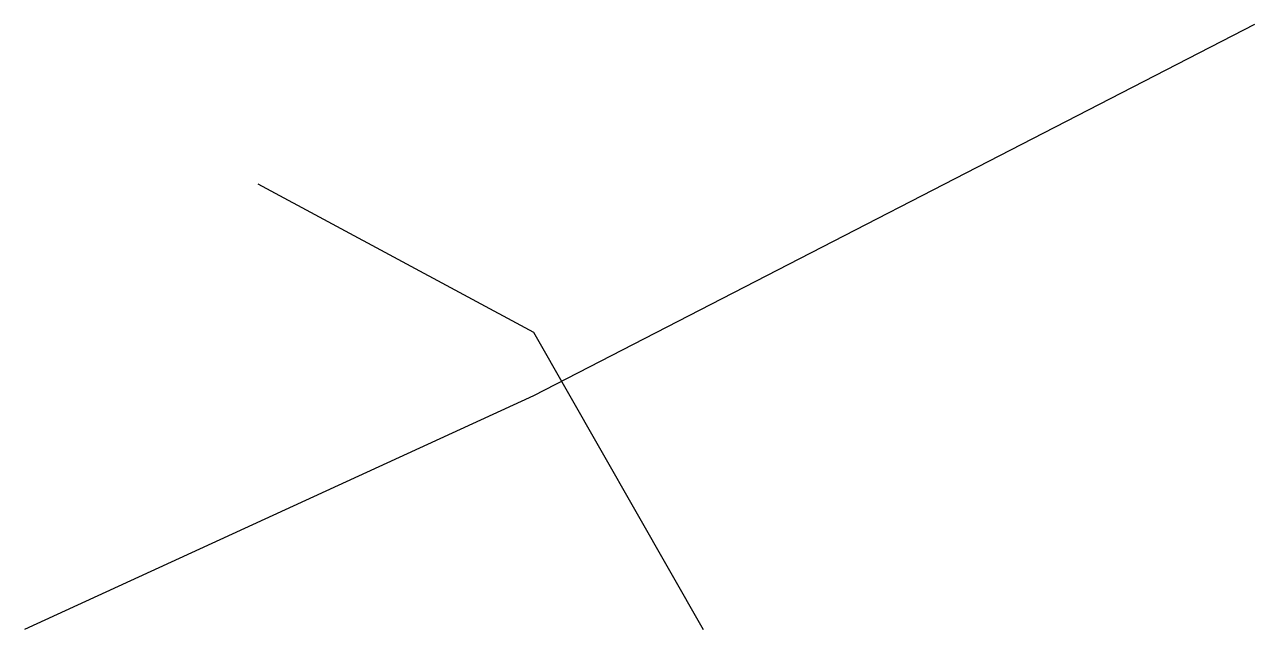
# Model space of a CAD drawing. Header units: millimetres. Extents: x 0 to 116, y 0 to 57.
import ezdxf

# ---------------------------------------------------------------- set-up
doc = ezdxf.new("R2010")
doc.units = ezdxf.units.MM
doc.layers.add('2', color=2, linetype='Continuous')
doc.layers.add('4', color=66, linetype='Continuous')

msp = doc.modelspace()

# ---------------------------------------------------------------- linework, layer by layer
at = {"layer": '2'}
msp.add_polyline3d([(22, 42, 65), (48, 28, 48), (64, 0, 36)], dxfattribs=at)
at = {"layer": '4'}
msp.add_polyline3d([(116, 57, 71), (48, 22, 48), (0, 0, 8)], dxfattribs=at)

doc.saveas('drawing.dxf')
